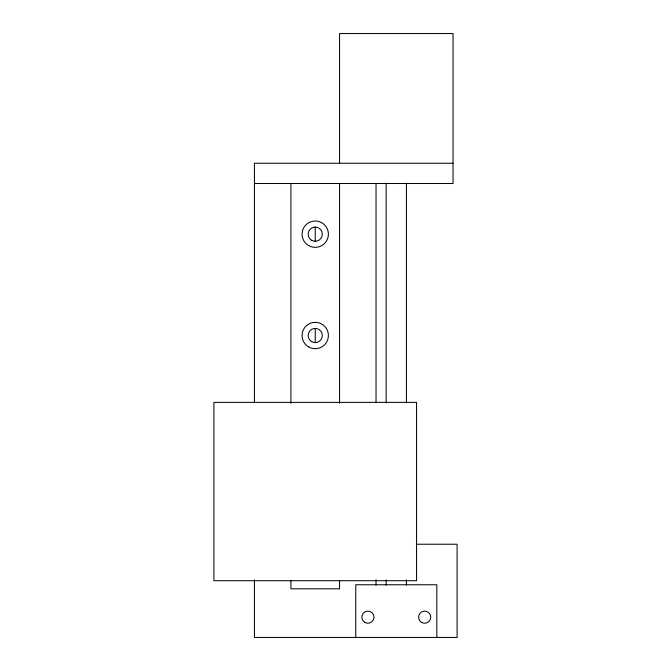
<?xml version="1.0" encoding="UTF-8"?>
<svg xmlns="http://www.w3.org/2000/svg" width="671" height="671" viewBox="0 0 671 671"><rect width="100%" height="100%" fill="white"/><g stroke="black" fill="none" stroke-linecap="round" stroke-linejoin="round"><path stroke-width="1.01" d="M453.034 163.246L254.443 163.246L254.443 402.617M254.443 183.51L453.034 183.51L453.034 33.55L339.551 33.55L339.551 163.246M416.356 544.231L457.094 544.231L457.094 637.45L254.443 637.45L254.443 579.794M436.829 637.45L436.829 584.76L355.764 584.76L355.764 637.45M406.425 183.141L406.425 402.977M406.425 579.903L406.425 585.137M386.16 183.141L386.16 402.977M386.16 579.903L386.16 585.137M376.028 183.51L376.028 402.617M376.028 579.794L376.028 585.028M339.551 183.51L339.551 403.447M339.551 580.432L339.551 588.811L290.92 588.811L290.92 580.432M315.236 227.083L315.236 241.266M315.236 328.404L315.236 342.596M290.92 183.51L290.92 403.447M416.557 402.374L213.906 402.374L213.906 580.709L416.557 580.709L416.557 402.374M421.623 622.453A6.081 6.081 0 0 0 430.748 617.186A6.081 6.081 0 0 0 421.623 611.918A6.081 6.081 0 0 0 421.623 622.453M364.881 622.453A6.081 6.081 0 0 0 374.007 617.186A6.081 6.081 0 0 0 364.881 611.918A6.081 6.081 0 0 0 364.881 622.453M308.652 245.586A13.168 13.168 0 0 0 328.404 234.171A13.168 13.168 0 0 0 308.652 222.764A13.168 13.168 0 0 0 308.652 245.586M311.688 240.319A7.096 7.096 0 0 0 322.332 234.171A7.096 7.096 0 0 0 311.688 228.031A7.096 7.096 0 0 0 311.688 240.319M308.652 346.907A13.168 13.168 0 0 0 328.404 335.5A13.168 13.168 0 0 0 308.652 324.093A13.168 13.168 0 0 0 308.652 346.907M311.688 341.64A7.096 7.096 0 0 0 322.332 335.5A7.096 7.096 0 0 0 311.688 329.36A7.096 7.096 0 0 0 311.688 341.64"/></g></svg>
